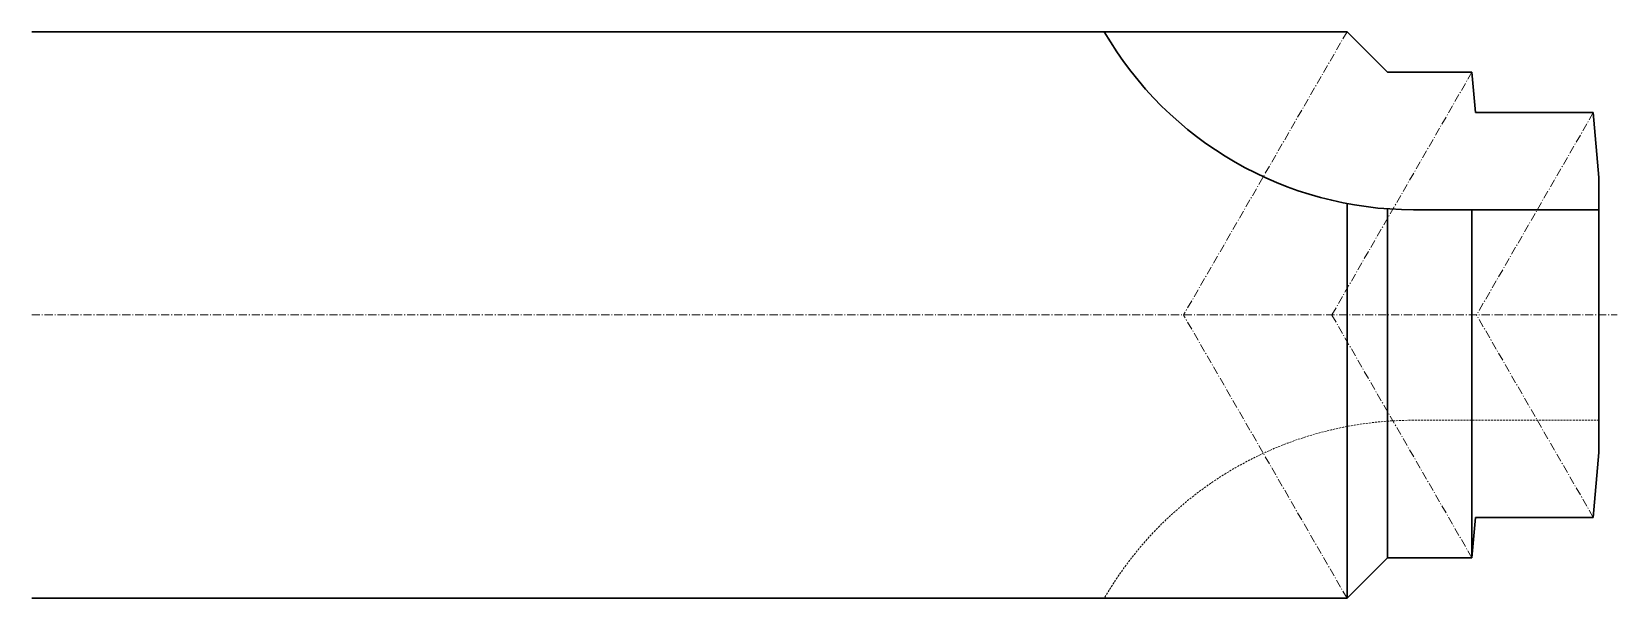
# Model space of a CAD drawing. Header units: millimetres. Extents: x -194 to 2, y -35 to 35.
import ezdxf

# ---------------------------------------------------------------- set-up
doc = ezdxf.new("R2010")
doc.units = ezdxf.units.MM
doc.linetypes.add('CENTER', pattern=[1.5, 1, -0.25, 0, -0.25])
doc.linetypes.add('HIDDEN', pattern=[0.375, 0.25, -0.125])
for name, color, linetype, lineweight in [('1', 4, 'Continuous', 30), ('3', 1, 'HIDDEN', 9), ('4', 2, 'CENTER', 9)]:
    doc.layers.add(name, color=color, linetype=linetype, lineweight=lineweight)

msp = doc.modelspace()

# ---------------------------------------------------------------- linework, layer by layer
at = {"layer": '1'}
for p, q in [((-193.7, 35), (-31.14, 35)), ((-26.14, 30), (-31.14, 35)), ((-15.7, 30), (-26.14, 30)), ((-15.7, 30), (-15.26, 25)), ((-15.26, 25), (-0.7, 25)), ((-0.7, 25), (0, 17)), ((0, 17), (0, -17)), ((-31.14, -35), (-31.14, 13.77)), ((-26.14, -30), (-26.14, 13.12)), ((0, 13), (-22.93, 13)), ((-15.7, -30), (-15.7, 13)), ((-0.7, -25), (0, -17)), ((-15.7, -30), (-15.26, -25)), ((-15.26, -25), (-0.7, -25)), ((-26.14, -30), (-31.14, -35)), ((-15.7, -30), (-26.14, -30)), ((-193.7, -35), (-31.14, -35))]:
    msp.add_line(p, q, dxfattribs=at)
msp.add_arc((-22.93, 57.18), 44.18, 210.1374, 270, dxfattribs=at)
at = {"layer": '3'}
msp.add_line((0, -13), (-22.93, -13), dxfattribs=at)
msp.add_arc((-22.93, -57.18), 44.18, 90, 149.8626, dxfattribs=at)
at = {"layer": '4'}
for p, q in [((-31.14, 35), (-51.34, 0)), ((-15.7, 30), (-33.02, 0)), ((-0.7, 25), (-15.13, 0)), ((-193.7, 0), (2.26, 0)), ((-31.14, -35), (-51.34, 0)), ((-15.7, -30), (-33.02, 0)), ((-0.7, -25), (-15.13, 0))]:
    msp.add_line(p, q, dxfattribs=at)

doc.saveas('drawing.dxf')
